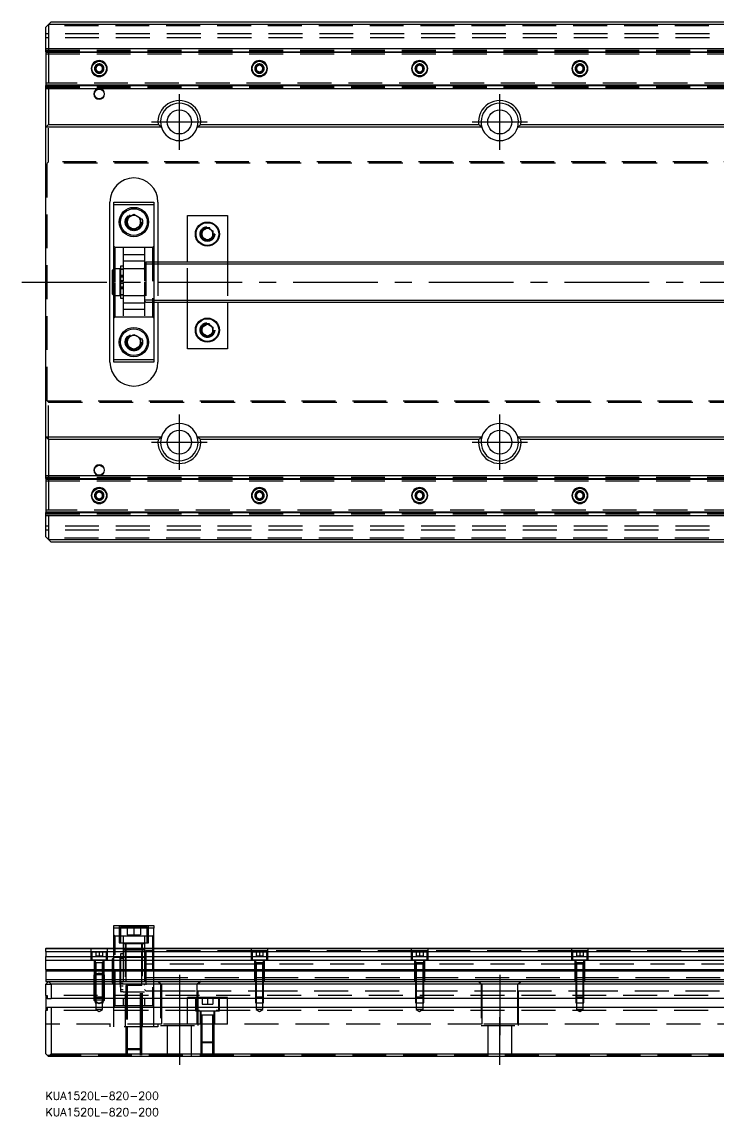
# Model space of a CAD drawing. Extents: x -9 to 1049, y -313 to 111.
# Drawn here: x -9 to 251.8, y -312.6 to 97.5 of the extents above; entities that cross this region are included whole.
import ezdxf

# ---------------------------------------------------------------- set-up
doc = ezdxf.new("R2010")
doc.units = 0
doc.linetypes.add('CENTER', pattern=[50.8, 31.75, -6.35, 6.35, -6.35])
doc.linetypes.add('DASHED', pattern=[19.05, 12.7, -6.35])
doc.layers.get('0').update_dxf_attribs({"linetype": 'CONTINUOUS'})
doc.layers.add('CENTER', color=1, linetype='CENTER')
doc.styles.get("Standard").update_dxf_attribs({"font": 'txt.shx', "height": 3, "bigfont": 'bigfont.shx'})

# ---------------------------------------------------------------- blocks, each defined once
blk = doc.blocks.new('*U2')
at = {"color": 7, "linetype": 'CONTINUOUS'}
blk.add_text('KUA1520L-820-200', height=3, dxfattribs=at).set_placement((-0.1, -306.47))
blk = doc.blocks.new('*U3')
at = {"color": 7, "linetype": 'CONTINUOUS'}
blk.add_text('KUA1520L-820-200', height=3, dxfattribs=at).set_placement((-0.1, -312.57))

msp = doc.modelspace()

# ---------------------------------------------------------------- linework, layer by layer
at = {"color": 7, "linetype": 'CONTINUOUS'}
for p, q in [((1, 96.5), (0, 95.5)), ((0, 87.5), (0, 95.5)), ((2, 97.5), (1, 96.5)), ((1, 96.5), (1, 87.5)), ((310, 96.5), (1, 96.5)), ((2, 97.5), (310, 97.5)), ((0, 86.32), (0, 87.5)), ((0, 87.5), (310, 87.5)), ((0, 86.32), (0, 86.1)), ((0, 86.32), (310, 86.32)), ((0, 86.1), (0, 73.9)), ((0, 86.1), (310, 86.1)), ((18.75, 80.72), (20, 81.44)), ((18.75, 79.28), (18.75, 80.72)), ((20, 78.56), (18.75, 79.28)), ((20, 81.44), (21.25, 80.72)), ((21.25, 79.28), (20, 78.56)), ((21.25, 80.72), (21.25, 79.28)), ((78.75, 80.72), (80, 81.44)), ((78.75, 79.28), (78.75, 80.72)), ((80, 78.56), (78.75, 79.28)), ((80, 81.44), (81.25, 80.72)), ((81.25, 79.28), (80, 78.56)), ((81.25, 80.72), (81.25, 79.28)), ((138.75, 80.72), (140, 81.44)), ((138.75, 79.28), (138.75, 80.72)), ((140, 78.56), (138.75, 79.28)), ((140, 81.44), (141.25, 80.72)), ((141.25, 79.28), (140, 78.56)), ((141.25, 80.72), (141.25, 79.28)), ((198.75, 80.72), (200, 81.44)), ((198.75, 79.28), (198.75, 80.72)), ((200, 78.56), (198.75, 79.28)), ((200, 81.44), (201.25, 80.72)), ((201.25, 79.28), (200, 78.56)), ((201.25, 80.72), (201.25, 79.28)), ((0, 73.9), (0, 73.68)), ((0, 73.9), (310, 73.9)), ((0, 72.5), (0, 73.68)), ((0, 73.68), (310, 73.68)), ((0, 58), (0, 72.5)), ((0, 72.5), (310, 72.5)), ((1, 72.5), (1, 59)), ((0, 58), (1, 59)), ((0, -58), (0, 58)), ((43.29, 58), (0, 58)), ((1, 59), (42.06, 59)), ((43.29, 58), (42.06, 59)), ((56.71, 58), (57.94, 59)), ((163.29, 58), (56.71, 58)), ((57.94, 59), (162.06, 59)), ((163.29, 58), (162.06, 59)), ((176.71, 58), (177.94, 59)), ((283.29, 58), (176.71, 58)), ((177.94, 59), (282.06, 59)), ((24, -30), (24, 30)), ((25.5, 29), (25.5, 30)), ((25.5, 30), (40.5, 30)), ((40.5, 29), (25.5, 29)), ((25.5, -29), (25.5, 29)), ((40.5, 30), (40.5, 29)), ((40.5, 29), (40.5, -29)), ((42, 30), (42, 7.5)), ((30.5, 23.94), (33, 25.39)), ((33, 25.39), (35.5, 23.94)), ((53, 7.5), (53, 25)), ((53, 25), (68, 25)), ((68, 25), (68, 7.5)), ((30.5, 21.06), (30.5, 23.94)), ((33, 19.61), (30.5, 21.06)), ((35.5, 21.06), (33, 19.61)), ((35.5, 23.94), (35.5, 21.06)), ((58.5, 19.15), (60.5, 20.31)), ((58.5, 16.85), (58.5, 19.15)), ((60.5, 15.69), (58.5, 16.85)), ((60.5, 20.31), (62.5, 19.15)), ((62.5, 16.85), (60.5, 15.69)), ((62.5, 19.15), (62.5, 16.85)), ((25.5, 5), (25, 4.5)), ((25, -4.5), (25, 4.5)), ((310, 7.5), (40.5, 7.5)), ((25, -4.5), (25.5, -5)), ((40.5, -7.5), (310, -7.5)), ((42, -7.5), (42, -30)), ((53, -25), (53, -7.5)), ((68, -7.5), (68, -25)), ((58.5, -16.85), (60.5, -15.69)), ((60.5, -15.69), (62.5, -16.85)), ((30.5, -21.06), (33, -19.61)), ((33, -19.61), (35.5, -21.06)), ((58.5, -19.15), (58.5, -16.85)), ((60.5, -20.31), (58.5, -19.15)), ((62.5, -19.15), (60.5, -20.31)), ((62.5, -16.85), (62.5, -19.15)), ((30.5, -23.94), (30.5, -21.06)), ((33, -25.39), (30.5, -23.94)), ((35.5, -23.94), (33, -25.39)), ((35.5, -21.06), (35.5, -23.94)), ((68, -25), (53, -25)), ((25.5, -30), (25.5, -29)), ((25.5, -29), (40.5, -29)), ((40.5, -30), (25.5, -30)), ((40.5, -29), (40.5, -30)), ((0, -58), (43.29, -58)), ((1, -59), (0, -58)), ((0, -72.5), (0, -58)), ((42.06, -59), (1, -59)), ((1, -59), (1, -72.5)), ((42.06, -59), (43.29, -58)), ((56.71, -58), (163.29, -58)), ((57.94, -59), (56.71, -58)), ((162.06, -59), (57.94, -59)), ((162.06, -59), (163.29, -58)), ((176.71, -58), (283.29, -58)), ((177.94, -59), (176.71, -58)), ((282.06, -59), (177.94, -59)), ((0, -73.68), (0, -72.5)), ((0, -72.5), (310, -72.5)), ((0, -73.68), (310, -73.68)), ((0, -73.68), (0, -73.9)), ((0, -73.9), (310, -73.9)), ((0, -73.9), (0, -86.1)), ((18.75, -79.28), (20, -78.56)), ((18.75, -80.72), (18.75, -79.28)), ((20, -81.44), (18.75, -80.72)), ((20, -78.56), (21.25, -79.28)), ((21.25, -80.72), (20, -81.44)), ((21.25, -79.28), (21.25, -80.72)), ((78.75, -79.28), (80, -78.56)), ((78.75, -80.72), (78.75, -79.28)), ((80, -81.44), (78.75, -80.72)), ((80, -78.56), (81.25, -79.28)), ((81.25, -80.72), (80, -81.44)), ((81.25, -79.28), (81.25, -80.72)), ((138.75, -79.28), (140, -78.56)), ((138.75, -80.72), (138.75, -79.28)), ((140, -81.44), (138.75, -80.72)), ((140, -78.56), (141.25, -79.28)), ((141.25, -80.72), (140, -81.44)), ((141.25, -79.28), (141.25, -80.72)), ((198.75, -79.28), (200, -78.56)), ((198.75, -80.72), (198.75, -79.28)), ((200, -81.44), (198.75, -80.72)), ((200, -78.56), (201.25, -79.28)), ((201.25, -80.72), (200, -81.44)), ((201.25, -79.28), (201.25, -80.72)), ((0, -86.1), (0, -86.32)), ((0, -86.1), (310, -86.1)), ((0, -87.5), (0, -86.32)), ((0, -86.32), (310, -86.32)), ((0, -95.5), (0, -87.5)), ((0, -87.5), (310, -87.5)), ((1, -87.5), (1, -96.5)), ((0, -95.5), (1, -96.5)), ((1, -96.5), (310, -96.5)), ((1, -96.5), (2, -97.5)), ((310, -97.5), (2, -97.5)), ((25.5, -241.17), (40.5, -241.17)), ((25.5, -242.17), (25.5, -241.17)), ((40.5, -241.17), (40.5, -242.17)), ((25.5, -249.67), (25.5, -242.17)), ((40.5, -242.17), (25.5, -242.17)), ((40.5, -249.67), (40.5, -242.17)), ((0, -249.67), (0, -249.8)), ((0, -249.67), (316.5, -249.67)), ((0, -249.8), (316.5, -249.8)), ((0, -250.88), (0, -249.8)), ((0, -250.88), (0, -252.75)), ((0, -250.88), (316.5, -250.88)), ((0, -252.75), (316.5, -252.75)), ((0, -254.1), (0, -252.75)), ((0, -257.58), (0, -254.1)), ((0, -254.1), (316.5, -254.1)), ((0, -257.58), (0, -258.17)), ((0, -257.58), (316.5, -257.58)), ((0, -258.17), (0, -261.37)), ((0, -258.17), (316.5, -258.17)), ((80, -255.17), (78.5, -255.17)), ((0, -261.37), (0, -262.17)), ((0, -261.37), (820, -261.37)), ((0, -263.17), (1, -262.17)), ((0, -262.17), (1, -262.17)), ((1, -262.17), (819, -262.17)), ((1, -262.17), (2, -263.17)), ((0, -267.32), (0, -263.17)), ((818, -263.17), (2, -263.17)), ((2, -263.17), (2, -268.47)), ((0, -267.32), (0, -268.47)), ((0, -267.32), (0.5, -267.32)), ((0, -268.47), (0, -271.87)), ((0.5, -268.47), (0, -268.47)), ((0.5, -267.32), (0.5, -268.47)), ((0.5, -268.47), (2, -268.47)), ((818, -268.47), (2, -268.47)), ((0, -271.87), (0, -273.02)), ((0, -271.87), (0.5, -271.87)), ((0.5, -273.02), (0, -273.02)), ((0, -289.17), (0, -273.02)), ((2, -271.87), (0.5, -271.87)), ((0.5, -271.87), (0.5, -273.02)), ((818, -271.87), (2, -271.87)), ((2, -271.87), (2, -289.17)), ((1, -290.17), (0, -289.17)), ((2, -289.17), (1, -290.17)), ((819, -290.17), (1, -290.17)), ((2, -289.17), (818, -289.17))]:
    msp.add_line(p, q, dxfattribs=at)
at = {"color": 3, "linetype": 'DASHED'}
for p, q in [((324.5, 96), (0.5, 96)), ((820, 93), (0, 93)), ((820, 91.5), (0, 91.5)), ((0, 86.91), (310, 86.91)), ((0, 86.7), (820, 86.7)), ((0, 86.26), (316.5, 86.26)), ((1, 87.5), (1, 72.5)), ((0, 85.5), (316.5, 85.5)), ((18.5, 80), (18.52, 80.22)), ((78.5, 80), (78.52, 80.22)), ((138.5, 80), (138.52, 80.22)), ((198.5, 80), (198.52, 80.22)), ((316.5, 74.5), (0, 74.5)), ((0, 73.74), (316.5, 73.74)), ((0, 73.3), (820, 73.3)), ((0, 73.09), (310, 73.09)), ((1, 45), (1, 59)), ((1, 45), (0.5, 44.5)), ((819.5, 44.5), (0.5, 44.5)), ((0.5, -44.5), (0.5, 44.5)), ((819, 45), (1, 45)), ((30, 22.5), (30.02, 22.85)), ((62.98, 18.29), (63, 18)), ((26, 13), (25.5, 13.5)), ((29, 13), (26, 13)), ((26, 0), (26, 13)), ((37, 13), (29, 13)), ((29, 13), (29, 0)), ((40, 13), (37, 13)), ((37, 13), (37, 0)), ((40.5, 13.5), (40, 13)), ((40, 13), (40, -13)), ((37, 10.2), (29, 10.2)), ((27.85, 5), (25.5, 5)), ((27.85, -5), (27.85, 5)), ((28, 4.8), (27.85, 4.8)), ((29, 6), (28, 6)), ((28, 6), (28, -6)), ((29, 4.8), (28, 4.8)), ((29, 4.65), (28, 4.65)), ((37, 7.8), (29, 7.8)), ((36.7, 5), (29, 5)), ((37, 5), (36.7, 5)), ((37.5, 7.5), (37, 7)), ((40.5, 6.75), (37, 6.75)), ((40.5, 7.5), (37.5, 7.5)), ((37.5, 7.5), (37.5, -7.5)), ((42, 7.5), (42, -7.5)), ((53, -7.5), (53, 7.5)), ((68, 7.5), (68, -7.5)), ((26, -13), (26, 0)), ((29, 2.4), (28, 2.4)), ((28, 2.34), (29, 2.34)), ((29, 1.8), (28, 1.8)), ((28, 0.6), (29, 0.6)), ((28, 0.3), (29, 0.3)), ((29, 0), (29, -13)), ((37, 0), (37, -13)), ((28, -0.3), (29, -0.3)), ((29, -0.6), (28, -0.6)), ((28, -1.8), (29, -1.8)), ((29, -2.34), (28, -2.34)), ((28, -2.4), (29, -2.4)), ((25.5, -5), (27.85, -5)), ((27.85, -4.8), (28, -4.8)), ((28, -4.65), (29, -4.65)), ((28, -4.8), (29, -4.8)), ((28, -6), (29, -6)), ((29, -5), (36.7, -5)), ((29, -7.8), (37, -7.8)), ((36.7, -5), (37, -5)), ((40.5, -6.75), (37, -6.75)), ((37, -7), (37.5, -7.5)), ((37.5, -7.5), (40.5, -7.5)), ((29, -10.2), (37, -10.2)), ((25.5, -13.5), (26, -13)), ((26, -13), (29, -13)), ((29, -13), (37, -13)), ((37, -13), (40, -13)), ((40, -13), (40.5, -13.5)), ((58, -18), (58.02, -17.7)), ((30, -22.5), (30.02, -22.15)), ((0.5, -44.5), (819.5, -44.5)), ((0.5, -44.5), (1, -45)), ((1, -59), (1, -45)), ((1, -45), (819, -45)), ((0, -73.09), (310, -73.09)), ((0, -73.3), (820, -73.3)), ((0, -73.74), (316.5, -73.74)), ((1, -72.5), (1, -87.5)), ((0, -74.5), (316.5, -74.5)), ((18.5, -80), (18.52, -79.78)), ((78.5, -80), (78.52, -79.78)), ((138.5, -80), (138.52, -79.78)), ((198.5, -80), (198.52, -79.78)), ((316.5, -85.5), (0, -85.5)), ((0, -86.26), (316.5, -86.26)), ((0, -86.7), (820, -86.7)), ((0, -86.91), (310, -86.91)), ((820, -91.5), (0, -91.5)), ((820, -93), (0, -93)), ((324.5, -96), (0.5, -96)), ((27.5, -241.17), (27.5, -247.67)), ((28, -241.67), (28, -247.67)), ((38, -241.67), (28, -241.67)), ((30.5, -241.67), (30.5, -244.67)), ((33, -241.67), (33, -244.67)), ((35.5, -241.67), (35.5, -244.67)), ((38, -247.67), (38, -241.67)), ((38.5, -247.67), (38.5, -241.17)), ((26, -245.17), (25.5, -244.67)), ((29, -245.17), (26, -245.17)), ((26, -271.17), (26, -245.17)), ((37, -245.17), (29, -245.17)), ((29, -245.17), (29, -247.67)), ((30.5, -244.67), (33, -244.67)), ((33, -244.67), (35.5, -244.67)), ((40, -245.17), (37, -245.17)), ((37, -245.17), (37, -247.67)), ((40.5, -244.67), (40, -245.17)), ((40, -245.17), (40, -271.17)), ((17, -254.17), (17, -249.67)), ((23, -249.67), (23, -254.17)), ((25.5, -262.17), (25.5, -249.67)), ((27.5, -247.67), (38.5, -247.67)), ((29, -247.67), (29, -249.67)), ((37, -247.97), (29, -247.97)), ((29, -249.67), (29, -271.17)), ((29.75, -247.67), (29.75, -279.17)), ((30, -247.67), (30, -249.67)), ((30, -249.67), (30, -263.67)), ((36, -249.67), (36, -247.67)), ((36, -263.67), (36, -249.67)), ((36.25, -279.17), (36.25, -247.67)), ((37, -247.67), (37, -249.67)), ((37, -249.67), (37, -271.17)), ((40.5, -262.17), (40.5, -249.67)), ((77, -254.17), (77, -249.67)), ((83, -249.67), (83, -254.17)), ((137, -254.17), (137, -249.67)), ((143, -249.67), (143, -254.17)), ((197, -254.17), (197, -249.67)), ((203, -249.67), (203, -254.17)), ((23, -254.17), (17, -254.17)), ((17.25, -251.17), (17.25, -254.17)), ((22.75, -251.17), (17.25, -251.17)), ((18.25, -262.17), (18.25, -254.17)), ((18.5, -254.17), (18.5, -255.17)), ((18.75, -251.17), (18.75, -252.47)), ((18.75, -252.47), (20, -252.47)), ((20, -251.17), (20, -252.47)), ((20, -252.47), (21.25, -252.47)), ((21.25, -251.17), (21.25, -252.47)), ((21.5, -255.17), (21.5, -254.17)), ((21.75, -254.17), (21.75, -262.17)), ((22.75, -254.17), (22.75, -251.17)), ((25.5, -253.17), (25, -253.67)), ((25, -262.17), (25, -253.67)), ((27.85, -253.17), (25.5, -253.17)), ((27.85, -263.17), (27.85, -253.17)), ((29, -253.37), (27.85, -253.37)), ((28, -251.72), (28, -262.94)), ((29, -251.72), (28, -251.72)), ((29, -253.52), (28, -253.52)), ((30, -250.37), (29, -250.37)), ((36.7, -253.17), (29, -253.17)), ((36.7, -253.17), (29, -253.17)), ((36, -250.37), (30, -250.37)), ((37, -250.37), (36, -250.37)), ((37, -253.17), (36.7, -253.17)), ((37.5, -250.67), (37, -251.17)), ((40.5, -250.67), (37.5, -250.67)), ((37.5, -250.67), (37.5, -265.67)), ((77, -250.67), (40.5, -250.67)), ((83, -250.67), (77, -250.67)), ((83, -254.17), (77, -254.17)), ((77.25, -251.17), (77.25, -254.17)), ((82.75, -251.17), (77.25, -251.17)), ((78.25, -262.17), (78.25, -254.17)), ((78.5, -254.17), (78.5, -255.17)), ((78.75, -251.17), (78.75, -252.47)), ((78.75, -252.47), (80, -252.47)), ((80, -251.17), (80, -252.47)), ((80, -252.47), (81.25, -252.47)), ((81.25, -251.17), (81.25, -252.47)), ((81.5, -255.17), (81.5, -254.17)), ((81.75, -254.17), (81.75, -262.17)), ((82.75, -254.17), (82.75, -251.17)), ((137, -250.67), (83, -250.67)), ((143, -250.67), (137, -250.67)), ((143, -254.17), (137, -254.17)), ((137.25, -251.17), (137.25, -254.17)), ((142.75, -251.17), (137.25, -251.17)), ((138.25, -262.17), (138.25, -254.17)), ((138.5, -254.17), (138.5, -255.17)), ((138.75, -251.17), (138.75, -252.47)), ((138.75, -252.47), (140, -252.47)), ((140, -251.17), (140, -252.47)), ((140, -252.47), (141.25, -252.47)), ((141.25, -251.17), (141.25, -252.47)), ((141.5, -255.17), (141.5, -254.17)), ((141.75, -254.17), (141.75, -262.17)), ((142.75, -254.17), (142.75, -251.17)), ((197, -250.67), (143, -250.67)), ((203, -250.67), (197, -250.67)), ((203, -254.17), (197, -254.17)), ((197.25, -251.17), (197.25, -254.17)), ((202.75, -251.17), (197.25, -251.17)), ((198.25, -262.17), (198.25, -254.17)), ((198.5, -254.17), (198.5, -255.17)), ((198.75, -251.17), (198.75, -252.47)), ((198.75, -252.47), (200, -252.47)), ((200, -251.17), (200, -252.47)), ((200, -252.47), (201.25, -252.47)), ((201.25, -251.17), (201.25, -252.47)), ((201.5, -255.17), (201.5, -254.17)), ((201.75, -254.17), (201.75, -262.17)), ((202.75, -254.17), (202.75, -251.17)), ((257, -250.67), (203, -250.67)), ((0, -258.17), (316.5, -258.17)), ((18.5, -255.16), (18.5, -255.17)), ((18.5, -255.17), (18.5, -262.17)), ((18.5, -255.17), (18.5, -255.17)), ((20, -255.17), (18.5, -255.17)), ((18.75, -255.17), (18.75, -262.17)), ((21.5, -255.17), (20, -255.17)), ((21.25, -262.17), (21.25, -255.17)), ((21.5, -255.17), (21.5, -255.16)), ((21.5, -262.17), (21.5, -255.17)), ((21.5, -255.17), (21.5, -255.17)), ((40.5, -255.67), (37, -255.67)), ((78.25, -255.67), (40.5, -255.67)), ((78.5, -255.67), (78.25, -255.67)), ((78.5, -255.16), (78.5, -255.17)), ((81.5, -255.17), (78.5, -255.17)), ((78.5, -255.17), (78.5, -262.17)), ((78.5, -255.17), (78.5, -255.17)), ((81.5, -255.17), (78.5, -255.17)), ((78.75, -255.67), (78.5, -255.67)), ((78.75, -255.17), (78.75, -262.17)), ((81.25, -255.67), (78.75, -255.67)), ((81.5, -255.17), (80, -255.17)), ((81.25, -262.17), (81.25, -255.17)), ((81.5, -255.67), (81.25, -255.67)), ((81.5, -255.17), (81.5, -255.16)), ((81.5, -262.17), (81.5, -255.17)), ((81.5, -255.17), (81.5, -255.17)), ((81.75, -255.67), (81.5, -255.67)), ((138.25, -255.67), (81.75, -255.67)), ((138.5, -255.67), (138.25, -255.67)), ((138.5, -255.16), (138.5, -255.17)), ((141.5, -255.17), (138.5, -255.17)), ((138.5, -255.17), (138.5, -255.17)), ((138.5, -255.17), (138.5, -262.17)), ((140, -255.17), (138.5, -255.17)), ((138.75, -255.67), (138.5, -255.67)), ((138.75, -255.17), (138.75, -262.17)), ((141.25, -255.67), (138.75, -255.67)), ((141.5, -255.17), (140, -255.17)), ((141.25, -262.17), (141.25, -255.17)), ((141.5, -255.67), (141.25, -255.67)), ((141.5, -255.17), (141.5, -255.16)), ((141.5, -255.17), (141.5, -255.17)), ((141.5, -262.17), (141.5, -255.17)), ((141.75, -255.67), (141.5, -255.67)), ((198.25, -255.67), (141.75, -255.67)), ((198.5, -255.67), (198.25, -255.67)), ((198.5, -255.16), (198.5, -255.17)), ((200, -255.17), (198.5, -255.17)), ((198.5, -255.17), (198.5, -262.17)), ((198.5, -255.17), (198.5, -255.17)), ((201.5, -255.17), (198.5, -255.17)), ((198.75, -255.67), (198.5, -255.67)), ((198.75, -255.17), (198.75, -262.17)), ((201.25, -255.67), (198.75, -255.67)), ((201.5, -255.17), (200, -255.17)), ((201.25, -262.17), (201.25, -255.17)), ((201.5, -255.67), (201.25, -255.67)), ((201.5, -255.17), (201.5, -255.16)), ((201.5, -262.17), (201.5, -255.17)), ((201.5, -255.17), (201.5, -255.17)), ((201.75, -255.67), (201.5, -255.67)), ((258.25, -255.67), (201.75, -255.67)), ((18, -259.67), (18, -262.17)), ((18.25, -259.67), (18, -259.67)), ((18, -262.17), (18, -268.47)), ((18.5, -259.67), (18.25, -259.67)), ((18.75, -259.67), (18.5, -259.67)), ((18.5, -262.17), (18.5, -267.92)), ((18.5, -262.17), (18.5, -267.92)), ((21.25, -259.67), (18.75, -259.67)), ((18.75, -262.17), (18.75, -268.17)), ((20.06, -259.17), (19.94, -259.17)), ((21.5, -259.67), (21.25, -259.67)), ((21.25, -268.17), (21.25, -262.17)), ((21.75, -259.67), (21.5, -259.67)), ((21.5, -267.92), (21.5, -262.17)), ((21.5, -267.92), (21.5, -262.17)), ((22, -259.67), (21.75, -259.67)), ((22, -262.17), (22, -259.67)), ((22, -268.47), (22, -262.17)), ((25, -262.67), (25, -262.17)), ((25.5, -268.47), (25.5, -262.17)), ((37, -260.67), (40.5, -260.67)), ((40.5, -260.67), (78.25, -260.67)), ((40.5, -268.47), (40.5, -262.17)), ((42, -262.17), (43, -263.17)), ((42.06, -262.17), (43.29, -263.17)), ((57.94, -262.17), (56.71, -263.17)), ((57, -263.17), (58, -262.17)), ((78.25, -260.67), (78.5, -260.67)), ((78.5, -260.67), (78.75, -260.67)), ((78.5, -262.17), (78.5, -267.92)), ((78.5, -262.17), (78.5, -267.92)), ((78.75, -260.67), (81.25, -260.67)), ((78.75, -262.17), (78.75, -268.17)), ((81.25, -260.67), (81.5, -260.67)), ((81.25, -268.17), (81.25, -262.17)), ((81.5, -260.67), (81.75, -260.67)), ((81.5, -267.92), (81.5, -262.17)), ((81.5, -267.92), (81.5, -262.17)), ((81.75, -260.67), (138.25, -260.67)), ((138.25, -260.67), (138.5, -260.67)), ((138.5, -260.67), (138.75, -260.67)), ((138.5, -262.17), (138.5, -267.92)), ((138.5, -262.17), (138.5, -267.92)), ((138.75, -260.67), (141.25, -260.67)), ((138.75, -262.17), (138.75, -268.17)), ((141.25, -260.67), (141.5, -260.67)), ((141.25, -268.17), (141.25, -262.17)), ((141.5, -260.67), (141.75, -260.67)), ((141.5, -267.92), (141.5, -262.17)), ((141.5, -267.92), (141.5, -262.17)), ((141.75, -260.67), (198.25, -260.67)), ((162, -262.17), (163, -263.17)), ((162.06, -262.17), (163.29, -263.17)), ((177.94, -262.17), (176.71, -263.17)), ((177, -263.17), (178, -262.17)), ((198.25, -260.67), (198.5, -260.67)), ((198.5, -260.67), (198.75, -260.67)), ((198.5, -262.17), (198.5, -267.92)), ((198.5, -262.17), (198.5, -267.92)), ((198.75, -260.67), (201.25, -260.67)), ((198.75, -262.17), (198.75, -268.17)), ((201.25, -260.67), (201.5, -260.67)), ((201.25, -268.17), (201.25, -262.17)), ((201.5, -260.67), (201.75, -260.67)), ((201.5, -267.92), (201.5, -262.17)), ((201.5, -267.92), (201.5, -262.17)), ((201.75, -260.67), (258.25, -260.67)), ((0, -263.17), (2, -263.17)), ((25, -262.67), (25.5, -263.17)), ((27.85, -262.97), (29, -262.97)), ((28, -262.81), (29, -262.81)), ((28, -262.81), (29, -262.81)), ((28, -264.25), (28, -262.94)), ((29, -263.9), (28, -263.9)), ((28, -264.25), (28, -265.68)), ((28, -265.1), (29, -265.1)), ((28, -265.68), (28, -265.81)), ((28, -265.81), (29, -265.81)), ((29, -265.97), (37, -265.97)), ((30, -263.66), (30, -279.17)), ((36, -263.67), (30, -263.67)), ((30.5, -263.67), (30.5, -279.17)), ((35.5, -279.17), (35.5, -263.67)), ((36, -279.17), (36, -263.66)), ((37, -265.17), (37.5, -265.67)), ((37.5, -265.67), (40.5, -265.67)), ((40.5, -265.67), (43.29, -265.67)), ((43, -263.17), (43, -278.67)), ((43.29, -263.17), (43.29, -268.47)), ((43.29, -265.67), (56.71, -265.67)), ((56.71, -268.47), (56.71, -263.17)), ((56.71, -265.67), (78.5, -265.67)), ((57, -278.67), (57, -263.17)), ((78.5, -265.67), (78.75, -265.67)), ((78.75, -265.67), (81.25, -265.67)), ((81.25, -265.67), (81.5, -265.67)), ((81.5, -265.67), (138.5, -265.67)), ((138.5, -265.67), (138.75, -265.67)), ((138.75, -265.67), (141.25, -265.67)), ((141.25, -265.67), (141.5, -265.67)), ((141.5, -265.67), (163.29, -265.67)), ((163, -263.17), (163, -278.67)), ((163.29, -263.17), (163.29, -268.47)), ((163.29, -265.67), (176.71, -265.67)), ((176.71, -268.47), (176.71, -263.17)), ((176.71, -265.67), (198.5, -265.67)), ((177, -278.67), (177, -263.17)), ((198.5, -265.67), (198.75, -265.67)), ((198.75, -265.67), (201.25, -265.67)), ((201.25, -265.67), (201.5, -265.67)), ((201.5, -265.67), (258.5, -265.67)), ((819.5, -267.32), (0.5, -267.32)), ((18, -268.47), (18, -268.54)), ((18, -268.54), (18, -269.17)), ((18, -268.54), (18.17, -269.17)), ((18.5, -268.54), (18, -268.54)), ((18, -269.17), (20, -270.32)), ((22, -269.17), (18, -269.17)), ((18.5, -267.92), (18.75, -268.17)), ((18.5, -267.92), (18.5, -268.47)), ((18.5, -267.92), (21.5, -267.92)), ((18.5, -268.47), (18.5, -270.17)), ((21.5, -268.54), (18.5, -268.54)), ((18.5, -270.17), (21.5, -270.17)), ((18.75, -268.17), (18.75, -270.17)), ((21.25, -268.17), (18.75, -268.17)), ((18.75, -270.17), (18.75, -272.67)), ((20, -270.32), (22, -269.17)), ((21.25, -268.17), (21.5, -267.92)), ((21.25, -270.17), (21.25, -268.17)), ((21.25, -272.67), (21.25, -270.17)), ((21.5, -268.47), (21.5, -267.92)), ((21.5, -270.17), (21.5, -268.47)), ((22, -268.54), (21.5, -268.54)), ((21.83, -269.17), (22, -268.54)), ((22, -268.54), (22, -268.47)), ((22, -269.17), (22, -268.54)), ((25.5, -271.87), (25.5, -268.47)), ((29, -268.37), (37, -268.37)), ((40.5, -271.87), (40.5, -268.47)), ((43.29, -268.47), (43.29, -271.87)), ((56.71, -268.17), (53, -268.17)), ((53, -268.47), (53, -268.17)), ((53, -271.87), (53, -268.47)), ((56, -268.17), (56, -273.17)), ((56.25, -268.17), (56.25, -268.47)), ((56.25, -268.47), (56.25, -271.87)), ((68, -268.17), (56.71, -268.17)), ((56.71, -271.87), (56.71, -268.47)), ((58.5, -268.17), (58.5, -270.67)), ((60.5, -268.17), (60.5, -270.67)), ((62.5, -268.17), (62.5, -270.67)), ((64.75, -268.47), (64.75, -268.17)), ((64.75, -271.87), (64.75, -268.47)), ((65, -273.17), (65, -268.17)), ((68, -268.47), (68, -268.17)), ((68, -271.87), (68, -268.47)), ((78.5, -267.92), (78.75, -268.17)), ((78.5, -267.92), (78.5, -268.47)), ((78.5, -267.92), (81.5, -267.92)), ((78.5, -268.47), (78.5, -270.17)), ((78.5, -270.17), (81.5, -270.17)), ((78.75, -268.17), (78.75, -270.17)), ((81.25, -268.17), (78.75, -268.17)), ((78.75, -270.17), (78.75, -272.67)), ((81.25, -268.17), (81.5, -267.92)), ((81.25, -270.17), (81.25, -268.17)), ((81.25, -272.67), (81.25, -270.17)), ((81.5, -268.47), (81.5, -267.92)), ((81.5, -270.17), (81.5, -268.47)), ((138.5, -267.92), (138.75, -268.17)), ((138.5, -267.92), (138.5, -268.47)), ((138.5, -267.92), (141.5, -267.92)), ((138.5, -268.47), (138.5, -270.17)), ((138.5, -270.17), (141.5, -270.17)), ((138.75, -268.17), (138.75, -270.17)), ((141.25, -268.17), (138.75, -268.17)), ((138.75, -270.17), (138.75, -272.67)), ((141.25, -268.17), (141.5, -267.92)), ((141.25, -270.17), (141.25, -268.17)), ((141.25, -272.67), (141.25, -270.17)), ((141.5, -268.47), (141.5, -267.92)), ((141.5, -270.17), (141.5, -268.47)), ((163.29, -268.47), (163.29, -271.87)), ((176.71, -271.87), (176.71, -268.47)), ((198.5, -267.92), (198.75, -268.17)), ((198.5, -267.92), (198.5, -268.47)), ((198.5, -267.92), (201.5, -267.92)), ((198.5, -268.47), (198.5, -270.17)), ((198.5, -270.17), (201.5, -270.17)), ((198.75, -268.17), (198.75, -270.17)), ((201.25, -268.17), (198.75, -268.17)), ((198.75, -270.17), (198.75, -272.67)), ((201.25, -268.17), (201.5, -267.92)), ((201.25, -270.17), (201.25, -268.17)), ((201.25, -272.67), (201.25, -270.17)), ((201.5, -268.47), (201.5, -267.92)), ((201.5, -270.17), (201.5, -268.47)), ((819.5, -273.02), (0.5, -273.02)), ((18.75, -272.67), (20, -273.39)), ((21.25, -272.67), (18.75, -272.67)), ((20, -273.39), (21.25, -272.67)), ((25.5, -271.67), (26, -271.17)), ((25.5, -279.17), (25.5, -271.87)), ((26, -271.17), (29, -271.17)), ((29, -271.17), (37, -271.17)), ((29, -271.17), (37, -271.17)), ((37, -271.17), (40, -271.17)), ((40, -271.17), (40.5, -271.67)), ((40.5, -279.17), (40.5, -271.87)), ((43.29, -271.87), (43.29, -278.17)), ((53, -278.17), (53, -271.87)), ((56, -273.17), (65, -273.17)), ((56.25, -271.87), (56.25, -273.17)), ((56.71, -278.17), (56.71, -271.87)), ((57.75, -273.17), (57.75, -278.17)), ((58, -273.17), (58, -274.77)), ((58.5, -270.67), (60.5, -270.67)), ((60.5, -270.67), (62.5, -270.67)), ((63, -274.77), (63, -273.17)), ((63.25, -278.17), (63.25, -273.17)), ((64.75, -273.17), (64.75, -271.87)), ((68, -278.17), (68, -271.87)), ((78.75, -272.67), (80, -273.39)), ((81.25, -272.67), (78.75, -272.67)), ((80, -273.39), (81.25, -272.67)), ((138.75, -272.67), (140, -273.39)), ((141.25, -272.67), (138.75, -272.67)), ((140, -273.39), (141.25, -272.67)), ((163.29, -271.87), (163.29, -278.17)), ((176.71, -278.17), (176.71, -271.87)), ((198.75, -272.67), (200, -273.39)), ((201.25, -272.67), (198.75, -272.67)), ((200, -273.39), (201.25, -272.67)), ((43.29, -278.17), (0, -278.17)), ((24, -278.17), (24, -279.17)), ((42, -278.17), (42, -279.17)), ((43, -278.67), (57, -278.67)), ((56.71, -278.17), (43.29, -278.17)), ((45.5, -278.67), (45.5, -290.17)), ((54.5, -290.17), (54.5, -278.67)), ((163.29, -278.17), (56.71, -278.17)), ((58, -274.76), (58, -274.77)), ((63, -274.77), (58, -274.77)), ((63, -274.77), (58, -274.77)), ((58, -274.77), (58, -278.17)), ((58, -274.77), (58, -274.77)), ((58, -278.17), (58, -284.77)), ((58, -278.17), (58, -284.77)), ((58.4, -274.77), (58.4, -278.17)), ((58.4, -278.17), (58.4, -285.17)), ((62.6, -278.17), (62.6, -274.77)), ((62.6, -285.17), (62.6, -278.17)), ((63, -274.77), (63, -274.76)), ((63, -278.17), (63, -274.77)), ((63, -274.77), (63, -274.77)), ((63, -284.77), (63, -278.17)), ((63, -284.77), (63, -278.17)), ((163, -278.67), (177, -278.67)), ((176.71, -278.17), (163.29, -278.17)), ((165.5, -278.67), (165.5, -290.17)), ((174.5, -290.17), (174.5, -278.67)), ((283.29, -278.17), (176.71, -278.17)), ((42, -279.17), (24, -279.17)), ((30, -279.17), (30, -287.17)), ((30, -279.17), (30, -287.17)), ((30.5, -279.17), (30.5, -287.67)), ((35.5, -287.67), (35.5, -279.17)), ((36, -287.17), (36, -279.17)), ((36, -287.17), (36, -279.17)), ((58, -284.77), (58.4, -285.17)), ((58, -284.77), (58, -289.67)), ((58, -284.77), (63, -284.77)), ((58.4, -285.17), (58.4, -289.67)), ((62.6, -285.17), (58.4, -285.17)), ((62.6, -285.17), (63, -284.77)), ((62.6, -289.67), (62.6, -285.17)), ((63, -289.67), (63, -284.77)), ((0.5, -289.67), (819.5, -289.67)), ((30, -287.17), (30.5, -287.67)), ((30, -287.17), (30, -289.67)), ((30, -287.17), (36, -287.17)), ((30.5, -287.67), (30.5, -289.67)), ((35.5, -287.67), (30.5, -287.67)), ((35.5, -287.67), (36, -287.17)), ((35.5, -289.67), (35.5, -287.67)), ((36, -289.67), (36, -287.17))]:
    msp.add_line(p, q, dxfattribs=at)
at = {"color": 3, "linetype": 'CONTINUOUS'}
for p, q in [((310, 6.75), (40.5, 6.75)), ((40.5, -6.75), (310, -6.75))]:
    msp.add_line(p, q, dxfattribs=at)
at = {"color": 7, "linetype": 'CONTINUOUS'}
for centre, radius in [((20, 80), 2.75), ((80, 80), 2.75), ((140, 80), 2.75), ((200, 80), 2.75), ((50, 60), 4.5), ((170, 60), 4.5), ((33, 22.5), 5.5), ((33, 22.5), 5), ((60.5, 18), 4.5), ((60.5, 18), 4.25), ((60.5, -18), 4.5), ((60.5, -18), 4.25), ((33, -22.5), 5.5), ((33, -22.5), 5), ((50, -60), 4.5), ((170, -60), 4.5), ((20, -80), 2.75), ((80, -80), 2.75), ((140, -80), 2.75), ((200, -80), 2.75)]:
    msp.add_circle(centre, radius, dxfattribs=at)
at = {"color": 3, "linetype": 'DASHED'}
for centre, radius in [((20, 80), 1.5), ((80, 80), 1.5), ((140, 80), 1.5), ((200, 80), 1.5), ((33, 22.5), 3.25), ((33, 22.5), 3), ((60.5, 18), 2.75), ((60.5, 18), 2.5), ((60.5, -18), 2.75), ((60.5, -18), 2.5), ((33, -22.5), 3.25), ((33, -22.5), 3), ((20, -80), 1.5), ((80, -80), 1.5), ((140, -80), 1.5), ((200, -80), 1.5)]:
    msp.add_circle(centre, radius, dxfattribs=at)
at = {"color": 3, "linetype": 'CONTINUOUS'}
for centre in [(20, 70.5), (20, -70.5)]:
    msp.add_circle(centre, 1.83, dxfattribs=at)
at = {"color": 7, "linetype": 'CONTINUOUS'}
for centre, radius, start, end in [((20, 80), 3, 0, 180), ((80, 80), 3, 0, 180), ((140, 80), 3, 0, 180), ((200, 80), 3, 0, 180), ((20, 80), 3, 180, 0), ((80, 80), 3, 180, 0), ((140, 80), 3, 180, 0), ((200, 80), 3, 180, 0), ((20, 70.5), 2, 180, 90), ((20, 70.5), 2, 90, 180), ((50, 60), 8, 352.8192, 187.1808), ((50, 60), 7, 343.3985, 196.6015), ((170, 60), 8, 352.8192, 187.1808), ((170, 60), 7, 343.3985, 196.6015), ((50, 60), 7, 196.6015, 343.3985), ((170, 60), 7, 196.6015, 343.3985), ((33, 30), 9, 0, 180), ((33, -30), 9, 180, 0), ((50, -60), 7, 16.6015, 163.3985), ((170, -60), 7, 16.6015, 163.3985), ((50, -60), 8, 172.8192, 7.1808), ((50, -60), 7, 163.3985, 16.6015), ((170, -60), 8, 172.8192, 7.1808), ((170, -60), 7, 163.3985, 16.6015), ((20, -70.5), 2, 270, 180), ((20, -70.5), 2, 180, 270), ((20, -80), 3, 0, 180), ((80, -80), 3, 0, 180), ((140, -80), 3, 0, 180), ((200, -80), 3, 0, 180), ((20, -80), 3, 180, 0), ((80, -80), 3, 180, 0), ((140, -80), 3, 180, 0), ((200, -80), 3, 180, 0)]:
    msp.add_arc(centre, radius, start, end, dxfattribs=at)
at = {"color": 3, "linetype": 'DASHED'}
for centre, radius, start, end in [((20, 80), 1.75, 0, 180), ((20, 80), 1.75, 180, 0), ((20, 80), 1.25, 120, 180), ((20, 80), 1.25, 180, 240), ((20, 80), 1.25, 60, 120), ((20, 80), 1.25, 240, 300), ((20, 80), 1.25, 0, 60), ((20, 80), 1.25, 300, 0), ((80, 80), 1.75, 0, 180), ((80, 80), 1.75, 180, 0), ((80, 80), 1.25, 120, 180), ((80, 80), 1.25, 180, 240), ((80, 80), 1.25, 60, 120), ((80, 80), 1.25, 240, 300), ((80, 80), 1.25, 0, 60), ((80, 80), 1.25, 300, 0), ((140, 80), 1.75, 0, 180), ((140, 80), 1.75, 180, 0), ((140, 80), 1.25, 120, 180), ((140, 80), 1.25, 180, 240), ((140, 80), 1.25, 60, 120), ((140, 80), 1.25, 240, 300), ((140, 80), 1.25, 0, 60), ((140, 80), 1.25, 300, 0), ((200, 80), 1.75, 0, 180), ((200, 80), 1.75, 180, 0), ((200, 80), 1.25, 120, 180), ((200, 80), 1.25, 180, 240), ((200, 80), 1.25, 60, 120), ((200, 80), 1.25, 240, 300), ((200, 80), 1.25, 0, 60), ((200, 80), 1.25, 300, 0), ((33, 22.5), 2.5, 120, 180), ((33, 22.5), 2.5, 60, 120), ((33, 22.5), 2.5, 0, 60), ((33, 22.5), 2.5, 180, 240), ((33, 22.5), 2.5, 300, 0), ((33, 22.5), 2.5, 240, 300), ((60.5, 18), 2.1, 162.2472, 180), ((60.5, 18), 2.1, 180, 197.7528), ((60.5, 18), 2.1, 137.7528, 162.2472), ((60.5, 18), 2.1, 197.7528, 222.2472), ((60.5, 18), 2.1, 102.2472, 137.7528), ((60.5, 18), 2.1, 222.2472, 257.7528), ((60.5, 18), 2.1, 77.7528, 102.2472), ((60.5, 18), 2.1, 42.2472, 77.7528), ((60.5, 18), 2.1, 282.2472, 317.7528), ((60.5, 18), 2.1, 17.7528, 42.2472), ((60.5, 18), 2.1, 317.7528, 342.2472), ((60.5, 18), 2.1, 342.2472, 17.7528), ((60.5, 18), 2.1, 257.7528, 282.2472), ((36.7, 5.3), 0.3, 270, 360), ((36.7, -5.3), 0.3, 0, 90), ((60.5, -18), 2.1, 102.2472, 137.7528), ((60.5, -18), 2.1, 77.7528, 102.2472), ((60.5, -18), 2.1, 42.2472, 77.7528), ((33, -22.5), 2.5, 120, 180), ((33, -22.5), 2.5, 60, 120), ((33, -22.5), 2.5, 0, 60), ((60.5, -18), 2.1, 162.2472, 180), ((60.5, -18), 2.1, 180, 197.7528), ((60.5, -18), 2.1, 137.7528, 162.2472), ((60.5, -18), 2.1, 197.7528, 222.2472), ((60.5, -18), 2.1, 222.2472, 257.7528), ((60.5, -18), 2.1, 257.7528, 282.2472), ((60.5, -18), 2.1, 282.2472, 317.7528), ((60.5, -18), 2.1, 17.7528, 42.2472), ((60.5, -18), 2.1, 317.7528, 342.2472), ((60.5, -18), 2.1, 342.2472, 17.7528), ((33, -22.5), 2.5, 180, 240), ((33, -22.5), 2.5, 300, 0), ((33, -22.5), 2.5, 240, 300), ((20, -80), 1.75, 0, 180), ((20, -80), 1.75, 180, 0), ((20, -80), 1.25, 120, 180), ((20, -80), 1.25, 180, 240), ((20, -80), 1.25, 60, 120), ((20, -80), 1.25, 240, 300), ((20, -80), 1.25, 0, 60), ((20, -80), 1.25, 300, 0), ((80, -80), 1.75, 0, 180), ((80, -80), 1.75, 180, 0), ((80, -80), 1.25, 120, 180), ((80, -80), 1.25, 180, 240), ((80, -80), 1.25, 60, 120), ((80, -80), 1.25, 240, 300), ((80, -80), 1.25, 0, 60), ((80, -80), 1.25, 300, 0), ((140, -80), 1.75, 0, 180), ((140, -80), 1.75, 180, 0), ((140, -80), 1.25, 120, 180), ((140, -80), 1.25, 180, 240), ((140, -80), 1.25, 60, 120), ((140, -80), 1.25, 240, 300), ((140, -80), 1.25, 0, 60), ((140, -80), 1.25, 300, 0), ((200, -80), 1.75, 0, 180), ((200, -80), 1.75, 180, 0), ((200, -80), 1.25, 120, 180), ((200, -80), 1.25, 180, 240), ((200, -80), 1.25, 60, 120), ((200, -80), 1.25, 240, 300), ((200, -80), 1.25, 0, 60), ((200, -80), 1.25, 300, 0), ((36.7, -252.87), 0.3, 270, 360), ((19.94, -263.17), 4, 114.9511, 118.9695), ((19.94, -263.17), 4, 111.0599, 114.9511), ((19.94, -263.17), 4, 107.2682, 111.0599), ((19.94, -263.17), 4, 90, 107.2682), ((20.06, -263.17), 4, 72.7318, 90), ((20.06, -263.17), 4, 68.9401, 72.7318), ((20.06, -263.17), 4, 65.0489, 68.9401), ((20.06, -263.17), 4, 61.0305, 65.0489), ((36.7, -263.47), 0.3, 0, 90)]:
    msp.add_arc(centre, radius, start, end, dxfattribs=at)
at = {"layer": 'CENTER', "color": 1, "linetype": 'CENTER'}
for p, q in [((50, 49.6), (50, 70.4)), ((170, 49.6), (170, 70.4)), ((39.6, 60), (60.4, 60)), ((159.6, 60), (180.4, 60)), ((-8.96, 0), (872.45, 0)), ((50, -70.4), (50, -49.6)), ((170, -70.4), (170, -49.6)), ((39.6, -60), (60.4, -60)), ((159.6, -60), (180.4, -60)), ((50, -259.62), (50, -282.22)), ((170, -259.62), (170, -282.22)), ((50, -275.52), (50, -293.32)), ((170, -293.32), (170, -275.52))]:
    msp.add_line(p, q, dxfattribs=at)

# ---------------------------------------------------------------- block references
at = {"color": 7, "linetype": 'CONTINUOUS'}
for name in ['*U2', '*U3']:
    msp.add_blockref(name, (0, 0), dxfattribs=at)

doc.saveas('drawing.dxf')
